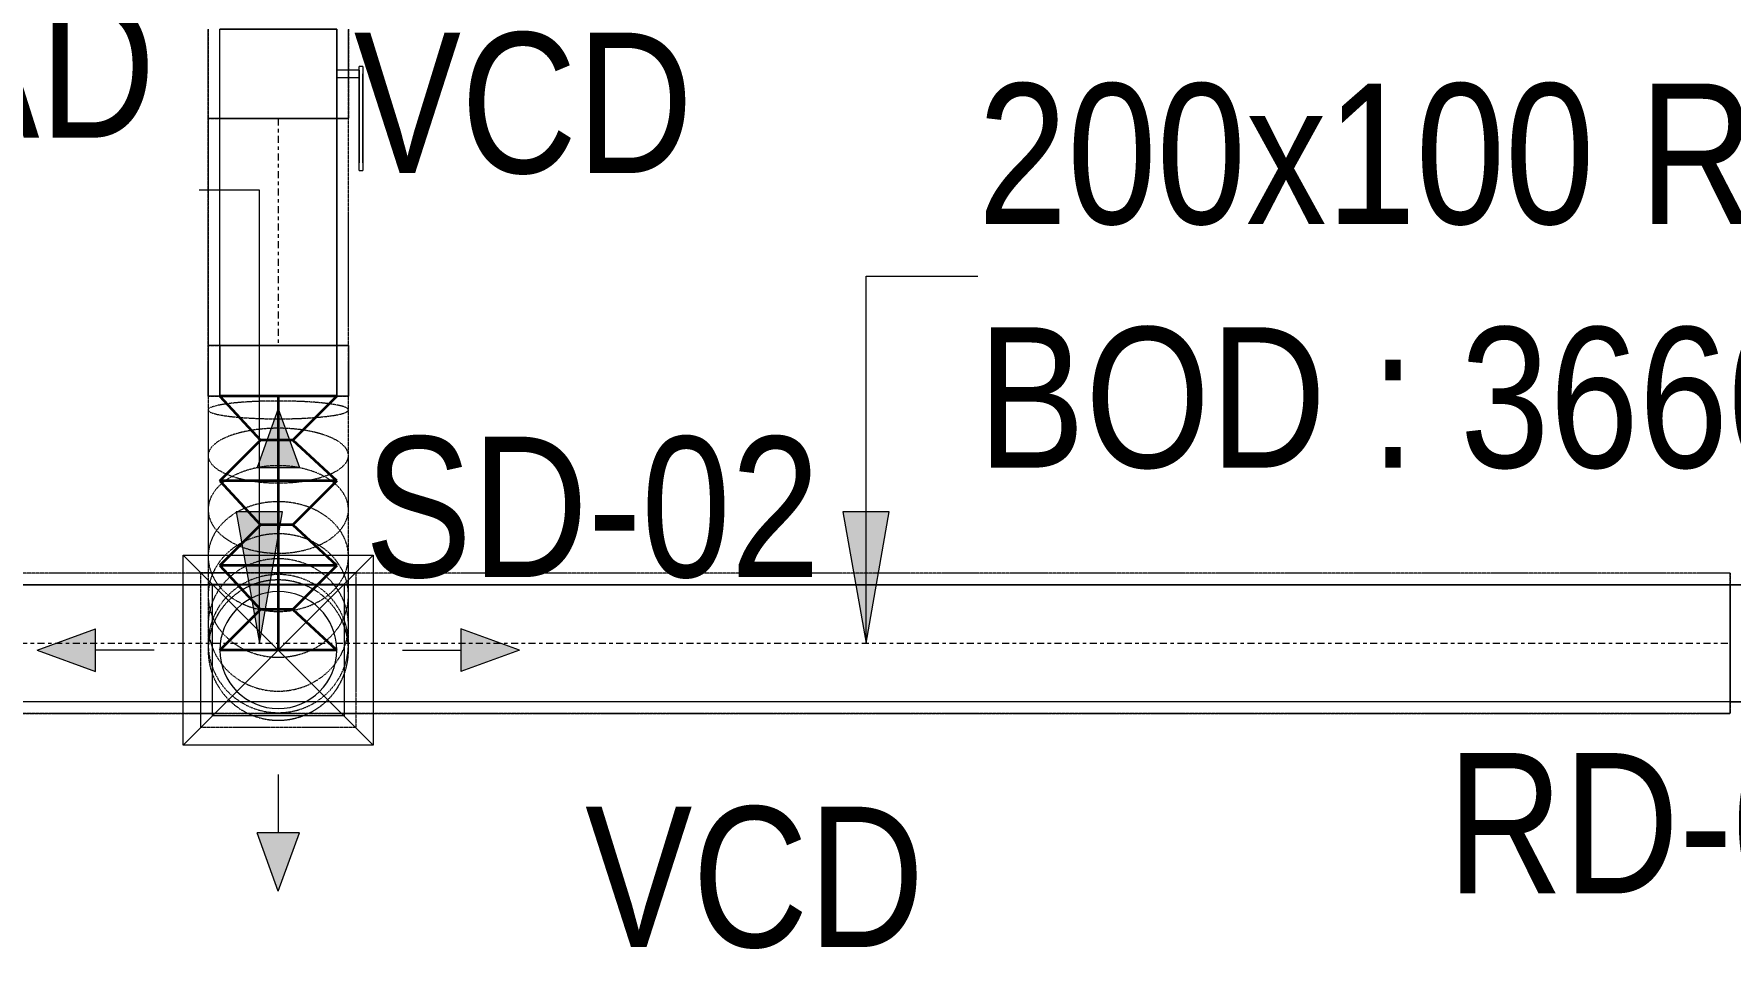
# Model space of a CAD drawing. Header units: inches. Extents: x -83664 to 20107, y -47222 to 19398.
# Drawn here: x -22714 to -19812, y -32748 to -31183 of the extents above; entities that cross this region are included whole.
import ezdxf

# ---------------------------------------------------------------- set-up
doc = ezdxf.new("R2010")
doc.units = ezdxf.units.IN
doc.header["$MEASUREMENT"] = 0
doc.linetypes.add('Center', pattern=[29.999999, 12, -6, 6, -6])
doc.linetypes.add('Hidden 0_50', pattern=[1.0584, 0.5292, -0.5292])
for name, color, linetype, lineweight in [('A-DETL-GENF', 7, 'Continuous', 9), ('G-ANNO-TEXT', 7, 'Continuous', 9), ('M-HVAC-CDFF', 7, 'Continuous', 9), ('M-HVAC-DUCT-CNTR', 7, 'Center', 9), ('M-HVAC-DUCT-IDEN', 7, 'Continuous', 18)]:
    doc.layers.add(name, color=color, linetype=linetype, lineweight=lineweight)
doc.layers.add('M-HVAC-DUCT', color=7, linetype='Continuous', lineweight=9, true_color=0xffe97f)
doc.layers.add('M-HVAC-DUCT-PATT', color=7, linetype='Continuous', lineweight=35, true_color=0x007f00)
doc.styles.add('Arial Narrow_21', font='ARIALN.TTF', dxfattribs={"height": 240})

# ---------------------------------------------------------------- blocks, each defined once
blk = doc.blocks.new('M_Rectangular to Round Transition - Angle - 45 Degree-7636242-FIRST FLOOR AC CONDITIONING LAYOUT - PART A')
at = {"layer": 'M-HVAC-DUCT', "color": 6, "true_color": 0xff00ff}
for p, q in [((0, 100), (120.7, 100)), ((120.7, 100), (0, 100)), ((0, 100), (0, -100)), ((0, -100), (0, 100)), ((120.7, 0), (120.7, 100)), ((120.7, 0), (120.7, 100)), ((120.7, -100), (120.7, 0)), ((120.7, -100), (120.7, 0)), ((0, -100), (120.7, -100)), ((120.7, -100), (0, -100))]:
    blk.add_line(p, q, dxfattribs=at)
blk = doc.blocks.new('GCE-AT-Supply Air Rectangular Diffuser - 225x225-V55-FIRST FLOOR AC CONDITIONING LAYOUT - PART A')
at = {"layer": 'A-DETL-GENF', "true_color": 0xff7f00}
for points in [[(36.4, 312.5), (0, 412.5), (-36.4, 312.5)], [(-312.5, 36.4), (-412.5, 0), (-312.5, -36.4)], [(412.5, 0), (312.5, 36.4), (312.5, -36.4), (338.5, -26.9)], [(36.4, -312.5), (-36.4, -312.5), (0, -412.5)]]:
    blk.add_hatch(color=30, dxfattribs=at).paths.add_polyline_path(points)
at = {"layer": 'A-DETL-GENF', "color": 30, "true_color": 0xff7f00}
for p, q in [((0, 412.5), (-36.4, 312.5)), ((0, 412.5), (36.4, 312.5)), ((-36.4, 312.5), (36.4, 312.5)), ((0, 212.5), (0, 312.5)), ((-162.5, -162.5), (162.5, 162.5)), ((-162.5, 162.5), (162.5, -162.5)), ((-162.5, -162.5), (-162.5, 162.5)), ((-162.5, 162.5), (162.5, 162.5)), ((162.5, 162.5), (162.5, -162.5)), ((-412.5, 0), (-312.5, 36.4)), ((-312.5, -36.4), (-312.5, 36.4)), ((312.5, 36.4), (312.5, -36.4)), ((412.5, 0), (312.5, 36.4)), ((212.5, 0), (312.5, 0)), ((-412.5, 0), (-312.5, -36.4)), ((-212.5, 0), (-312.5, 0)), ((412.5, 0), (312.5, -36.4)), ((162.5, -162.5), (-162.5, -162.5)), ((0, -212.5), (0, -312.5)), ((36.4, -312.5), (-36.4, -312.5)), ((0, -412.5), (-36.4, -312.5)), ((0, -412.5), (36.4, -312.5))]:
    blk.add_line(p, q, dxfattribs=at)
blk = doc.blocks.new('M_Rec to Rnd Transition - Angle - 60 Degree-8295887-FIRST FLOOR AC CONDITIONING LAYOUT - PART A')
at = {"layer": 'M-HVAC-DUCT', "color": 30, "true_color": 0xff7f00}
for p, q in [((0, 100), (86.6, 100)), ((86.6, 100), (0, 100)), ((0, 100), (0, -100)), ((0, -100), (0, 100)), ((86.6, 0), (86.6, 100)), ((86.6, 0), (86.6, 100)), ((86.6, -100), (86.6, 0)), ((86.6, -100), (86.6, 0)), ((0, -100), (86.6, -100)), ((86.6, -100), (0, -100))]:
    blk.add_line(p, q, dxfattribs=at)
blk = doc.blocks.new('M_Rectangular to Round Transition - Angle - 45 Degree-7598641-FIRST FLOOR AC CONDITIONING LAYOUT - PART A')
at = {"layer": 'M-HVAC-DUCT', "color": 30, "true_color": 0xff7f00}
for p, q in [((98623.4, 55249.6), (98623.4, 55474.6)), ((98623.4, 55474.6), (98848.4, 55474.6)), ((98848.4, 55474.6), (98848.4, 55249.6)), ((98848.4, 55249.6), (98623.4, 55249.6))]:
    blk.add_line(p, q, dxfattribs=at)
for start, end in [(90, 180), (0, 90), (180, 270), (270, 0)]:
    blk.add_arc((98735.9, 55362.1), 100, start, end, dxfattribs=at)
blk = doc.blocks.new('TEMW-ME-DMP-Volume Control Damper - Standard-7544199-FIRST FLOOR AC CONDITIONING LAYOUT - PART A')
at = {"layer": 'M-HVAC-DUCT', "color": 30, "true_color": 0xff7f00}
for p, q in [((-165.1, 138.1), (-165.1, 144.4)), ((-152.4, 144.4), (-165.1, 144.4)), ((-165.1, 138.1), (-152.4, 138.1)), ((0, 144.4), (-152.4, 144.4)), ((-152.4, 144.4), (0, 144.4)), ((0, 138.1), (-152.4, 138.1)), ((-152.4, 138.1), (0, 138.1)), ((-6.3, 100), (-6.3, 138.1)), ((6.4, 138.1), (-6.3, 138.1)), ((6.4, 138.1), (-6.3, 138.1)), ((12.7, 144.4), (0, 144.4)), ((0, 138.1), (12.7, 138.1)), ((6.4, 138.1), (6.4, 100)), ((12.7, 144.4), (12.7, 138.1)), ((-76.2, 100), (-76.2, -100)), ((-76.2, -100), (-76.2, 100)), ((76.2, 100), (-76.2, 100)), ((-76.2, 100), (76.2, 100)), ((-76.2, 100), (76.2, 100)), ((-6.3, 100), (6.4, 100)), ((-6.3, 100), (6.4, 100)), ((76.2, 100), (76.2, -100)), ((76.2, -100), (76.2, 100)), ((-76.2, -100), (76.2, -100)), ((-76.2, -100), (76.2, -100)), ((-76.2, -100), (76.2, -100))]:
    blk.add_line(p, q, dxfattribs=at)
blk = doc.blocks.new('TEMW-SMBZ-HO-BM-HVAC-00002_rvt-1-FIRST FLOOR AC CONDITIONING LAYOUT - PART A')
at = {"layer": 'M-HVAC-DUCT', "color": 30, "linetype": 'Hidden 0_50', "true_color": 0xff7f00}
for p, q in [((129040.4, 67197), (129040.4, 67044.6)), ((129040.4, 67044.6), (129040.4, 67197)), ((129280.4, 67044.6), (129280.4, 67197)), ((129280.4, 67197), (129280.4, 67044.6)), ((129040.4, 67044.6), (129280.4, 67044.6)), ((129280.4, 67044.6), (129040.4, 67044.6)), ((129040.4, 67044.6), (129040.4, 66656)), ((129040.4, 66656), (129040.4, 67044.6)), ((129040.4, 67044.6), (129280.4, 67044.6)), ((129280.4, 67044.6), (129040.4, 67044.6)), ((129280.4, 66656), (129280.4, 67044.6)), ((129280.4, 66656), (129280.4, 67044.6)), ((129040.4, 66656), (129280.4, 66656)), ((129280.4, 66656), (129040.4, 66656)), ((129040.4, 66656), (129040.4, 66569.4)), ((129040.4, 66569.4), (129040.4, 66656)), ((129040.4, 66656), (129280.4, 66656)), ((129280.4, 66656), (129040.4, 66656)), ((129280.4, 66656), (129280.4, 66569.4)), ((129280.4, 66569.4), (129280.4, 66656)), ((129040.4, 66569.4), (129040.4, 66546)), ((129280.4, 66569.4), (129040.4, 66569.4)), ((129280.4, 66569.4), (129040.4, 66569.4)), ((129040.4, 66569.4), (129160.4, 66569.4)), ((129040.4, 66569.4), (129160.4, 66569.4)), ((129040.4, 66546), (129040.4, 66467.9)), ((129160.4, 66569.4), (129280.4, 66569.4)), ((129160.4, 66569.4), (129280.4, 66569.4)), ((129280.4, 66546), (129280.4, 66569.4)), ((129280.4, 66467.9), (129280.4, 66546)), ((129040.4, 66467.9), (129040.4, 66375.7)), ((129280.4, 66375.7), (129280.4, 66467.9)), ((129040.4, 66375.7), (129040.4, 66295.2)), ((129280.4, 66295.2), (129280.4, 66375.7)), ((129040.4, 66295.2), (129040.4, 66228.7)), ((129280.4, 66228.7), (129280.4, 66295.2)), ((129027.9, 66002.8), (129027.9, 66267.8)), ((129027.9, 66267.8), (129292.9, 66267.8)), ((129292.9, 66267.8), (129292.9, 66002.8)), ((129040.4, 66228.7), (129040.4, 66178.3)), ((129280.4, 66178.3), (129280.4, 66228.7)), ((129040.4, 66178.3), (129040.4, 66146.4)), ((129280.4, 66146.4), (129280.4, 66178.3)), ((129040.4, 66146.4), (129040.4, 66135.3)), ((129280.4, 66135.3), (129280.4, 66146.4)), ((129292.9, 66002.8), (129027.9, 66002.8))]:
    blk.add_line(p, q, dxfattribs=at)
at = {"layer": 'M-HVAC-DUCT', "color": 30, "true_color": 0xff7f00}
for p, q in [((129260.4, 67044.6), (129060.4, 67044.6)), ((129060.4, 67044.6), (129260.4, 67044.6)), ((129060.4, 66656), (129060.4, 67044.6)), ((129060.4, 66656), (129060.4, 67044.6)), ((129260.4, 67044.6), (129260.4, 66656)), ((129260.4, 66656), (129260.4, 67044.6)), ((129260.4, 66656), (129060.4, 66656)), ((129060.4, 66656), (129260.4, 66656))]:
    blk.add_line(p, q, dxfattribs=at)
at = {"layer": 'M-HVAC-DUCT', "color": 6, "linetype": 'Hidden 0_50', "true_color": 0xff00ff}
for p, q in [((131644.2, 66266.9), (127458.6, 66266.9)), ((131644.2, 66266.9), (127458.6, 66266.9)), ((131644.2, 66026.9), (131644.2, 66266.9)), ((131644.2, 66266.9), (131644.2, 66026.9)), ((131644.2, 66026.9), (131644.2, 66266.9)), ((131644.2, 66266.9), (131644.2, 66026.9)), ((127458.6, 66026.9), (131644.2, 66026.9)), ((131644.2, 66026.9), (127458.6, 66026.9))]:
    blk.add_line(p, q, dxfattribs=at)
at = {"layer": 'M-HVAC-DUCT', "color": 6, "true_color": 0xff00ff}
for p, q in [((127458.6, 66246.9), (131644.2, 66246.9)), ((131644.2, 66246.9), (127458.6, 66246.9)), ((131644.2, 66246.9), (131644.2, 66046.9)), ((131644.2, 66046.9), (131644.2, 66246.9)), ((131644.2, 66046.9), (127458.6, 66046.9)), ((131644.2, 66046.9), (127458.6, 66046.9))]:
    blk.add_line(p, q, dxfattribs=at)
at = {"layer": 'M-HVAC-DUCT', "color": 30, "linetype": 'Hidden 0_50', "true_color": 0xff7f00}
for start, end in [(0, 180), (90, 180), (0, 90), (180, 0), (180, 270), (270, 0)]:
    blk.add_arc((129160.4, 66135.3), 120, start, end, dxfattribs=at)
for points in [[(129280.4, 66546), (129280.4, 66547.4), (129277.6, 66550), (129265.5, 66553.7), (129246.2, 66556.9), (129221, 66559.4), (129191.8, 66560.9), (129160.4, 66561.4), (129128.9, 66560.9), (129099.7, 66559.4), (129074.5, 66556.9), (129055.2, 66553.7), (129043.1, 66550), (129040.4, 66547.4), (129040.4, 66546)], [(129040.4, 66546), (129040.4, 66544.7), (129043.1, 66542), (129055.2, 66538.3), (129074.5, 66535.1), (129099.7, 66532.7), (129128.9, 66531.1), (129160.4, 66530.6), (129191.8, 66531.1), (129221, 66532.7), (129246.2, 66535.1), (129265.5, 66538.3), (129277.6, 66542), (129280.4, 66544.7), (129280.4, 66546)], [(129280.4, 66467.9), (129280.4, 66472), (129277.6, 66480.1), (129265.5, 66491.5), (129246.2, 66501.3), (129221, 66508.8), (129191.8, 66513.6), (129160.4, 66515.2), (129128.9, 66513.6), (129099.7, 66508.8), (129074.5, 66501.3), (129055.2, 66491.5), (129043.1, 66480.1), (129040.4, 66472), (129040.4, 66467.9)], [(129040.4, 66467.9), (129040.4, 66463.8), (129043.1, 66455.7), (129055.2, 66444.2), (129074.5, 66434.4), (129099.7, 66426.9), (129128.9, 66422.2), (129160.4, 66420.6), (129191.8, 66422.2), (129221, 66426.9), (129246.2, 66434.4), (129265.5, 66444.2), (129277.6, 66455.7), (129280.4, 66463.8), (129280.4, 66467.9)], [(129280.4, 66375.7), (129280.4, 66382.3), (129277.6, 66395.3), (129265.5, 66413.6), (129246.2, 66429.3), (129221, 66441.3), (129191.8, 66448.9), (129160.4, 66451.5), (129128.9, 66448.9), (129099.7, 66441.3), (129074.5, 66429.3), (129055.2, 66413.6), (129043.1, 66395.3), (129040.4, 66382.3), (129040.4, 66375.7)], [(129280.4, 66295.2), (129280.4, 66303.5), (129277.6, 66319.8), (129265.5, 66342.7), (129246.2, 66362.4), (129221, 66377.5), (129191.8, 66386.9), (129160.4, 66390.2), (129128.9, 66386.9), (129099.7, 66377.5), (129074.5, 66362.4), (129055.2, 66342.7), (129043.1, 66319.8), (129040.4, 66303.5), (129040.4, 66295.2)], [(129040.4, 66375.7), (129040.4, 66369.2), (129043.1, 66356.1), (129055.2, 66337.9), (129074.5, 66322.2), (129099.7, 66310.1), (129128.9, 66302.6), (129160.4, 66300), (129191.8, 66302.6), (129221, 66310.1), (129246.2, 66322.2), (129265.5, 66337.9), (129277.6, 66356.1), (129280.4, 66369.2), (129280.4, 66375.7)], [(129280.4, 66228.7), (129280.4, 66237.9), (129277.6, 66256.3), (129265.5, 66282.1), (129246.2, 66304.2), (129221, 66321.1), (129191.8, 66331.8), (129160.4, 66335.4), (129128.9, 66331.8), (129099.7, 66321.1), (129074.5, 66304.2), (129055.2, 66282.1), (129043.1, 66256.3), (129040.4, 66237.9), (129040.4, 66228.7)], [(129040.4, 66295.2), (129040.4, 66287), (129043.1, 66270.7), (129055.2, 66247.8), (129074.5, 66228.1), (129099.7, 66213), (129128.9, 66203.5), (129160.4, 66200.3), (129191.8, 66203.5), (129221, 66213), (129246.2, 66228.1), (129265.5, 66247.8), (129277.6, 66270.7), (129280.4, 66287), (129280.4, 66295.2)], [(129280.4, 66178.3), (129280.4, 66188.2), (129277.6, 66207.9), (129265.5, 66235.6), (129246.2, 66259.3), (129221, 66277.5), (129191.8, 66288.9), (129160.4, 66292.8), (129128.9, 66288.9), (129099.7, 66277.5), (129074.5, 66259.3), (129055.2, 66235.6), (129043.1, 66207.9), (129040.4, 66188.2), (129040.4, 66178.3)], [(129280.4, 66146.4), (129280.4, 66156.7), (129277.6, 66177.3), (129265.5, 66206.2), (129246.2, 66230.9), (129221, 66249.9), (129191.8, 66261.9), (129160.4, 66265.9), (129128.9, 66261.9), (129099.7, 66249.9), (129074.5, 66230.9), (129055.2, 66206.2), (129043.1, 66177.3), (129040.4, 66156.7), (129040.4, 66146.4)], [(129280.4, 66135.3), (129280.4, 66145.7), (129277.6, 66166.7), (129265.5, 66196), (129246.2, 66221.1), (129221, 66240.4), (129191.8, 66252.5), (129160.4, 66256.7), (129128.9, 66252.5), (129099.7, 66240.4), (129074.5, 66221.1), (129055.2, 66196), (129043.1, 66166.7), (129040.4, 66145.7), (129040.4, 66135.3)], [(129040.4, 66228.7), (129040.4, 66219.5), (129043.1, 66201), (129055.2, 66175.3), (129074.5, 66153.2), (129099.7, 66136.2), (129128.9, 66125.6), (129160.4, 66121.9), (129191.8, 66125.6), (129221, 66136.2), (129246.2, 66153.2), (129265.5, 66175.3), (129277.6, 66201), (129280.4, 66219.5), (129280.4, 66228.7)], [(129040.4, 66178.3), (129040.4, 66168.4), (129043.1, 66148.7), (129055.2, 66121), (129074.5, 66097.3), (129099.7, 66079.1), (129128.9, 66067.7), (129160.4, 66063.8), (129191.8, 66067.7), (129221, 66079.1), (129246.2, 66097.3), (129265.5, 66121), (129277.6, 66148.7), (129280.4, 66168.4), (129280.4, 66178.3)], [(129040.4, 66146.4), (129040.4, 66136.1), (129043.1, 66115.5), (129055.2, 66086.6), (129074.5, 66061.9), (129099.7, 66042.9), (129128.9, 66030.9), (129160.4, 66026.9), (129191.8, 66030.9), (129221, 66042.9), (129246.2, 66061.9), (129265.5, 66086.6), (129277.6, 66115.5), (129280.4, 66136.1), (129280.4, 66146.4)], [(129040.4, 66135.3), (129040.4, 66124.8), (129043.1, 66103.9), (129055.2, 66074.6), (129074.5, 66049.4), (129099.7, 66030.2), (129128.9, 66018), (129160.4, 66013.9), (129191.8, 66018), (129221, 66030.2), (129246.2, 66049.4), (129265.5, 66074.6), (129277.6, 66103.9), (129280.4, 66124.8), (129280.4, 66135.3)]]:
    blk.add_open_spline(points, degree=3, dxfattribs=at)
at = {"layer": 'M-HVAC-DUCT-CNTR', "color": 30, "true_color": 0xff7f00}
blk.add_line((129160.4, 67044.6), (129160.4, 66656), dxfattribs=at)
at = {"layer": 'M-HVAC-DUCT-CNTR', "color": 6, "true_color": 0xff00ff}
blk.add_line((127458.6, 66146.9), (131644.2, 66146.9), dxfattribs=at)
at = {"layer": 'M-HVAC-DUCT-CNTR', "color": 30, "linetype": 'Continuous', "lineweight": 35, "true_color": 0xff7f00}
blk.add_open_spline([(129160.4, 66569.4), (129160.4, 66323.4), (129160.4, 66135.3), (129160.4, 66135.3)], degree=3, dxfattribs=at)
at = {"layer": 'M-HVAC-DUCT-PATT', "color": 30, "true_color": 0xff7f00}
for p, q in [((129060.4, 66569.4), (129130.1, 66494.4)), ((129260.4, 66569.4), (129060.4, 66569.4)), ((129260.4, 66569.4), (129060.4, 66569.4)), ((129260.4, 66569.4), (129185.4, 66494.4)), ((129060.4, 66424.7), (129130.1, 66494.4)), ((129185.4, 66494.4), (129130.1, 66494.4)), ((129260.4, 66424.7), (129185.4, 66494.4)), ((129060.4, 66424.7), (129130.1, 66349.7)), ((129260.4, 66424.7), (129060.4, 66424.7)), ((129260.4, 66424.7), (129060.4, 66424.7)), ((129260.4, 66424.7), (129185.4, 66349.7)), ((129060.4, 66280), (129130.1, 66349.7)), ((129185.4, 66349.7), (129130.1, 66349.7)), ((129260.4, 66280), (129185.4, 66349.7)), ((129060.4, 66280), (129130.1, 66205)), ((129260.4, 66280), (129060.4, 66280)), ((129260.4, 66280), (129060.4, 66280)), ((129260.4, 66280), (129185.4, 66205)), ((129060.4, 66135.3), (129130.1, 66205)), ((129185.4, 66205), (129130.1, 66205)), ((129260.4, 66135.3), (129185.4, 66205)), ((129260.4, 66135.3), (129060.4, 66135.3))]:
    blk.add_line(p, q, dxfattribs=at)
at = {"layer": 'M-HVAC-CDFF', "color": 6, "linetype": 'Hidden 0_50', "lineweight": 9, "true_color": 0xff00ff}
blk.add_blockref('GCE-AT-Supply Air Rectangular Diffuser - 225x225-V55-FIRST FLOOR AC CONDITIONING LAYOUT - PART A', (129160.4, 66135.3), dxfattribs=at)
at = {"layer": 'M-HVAC-DUCT', "color": 6, "linetype": 'Hidden 0_50', "lineweight": 9, "true_color": 0xff00ff, "extrusion": (0, 0, -1), "rotation": 90}
blk.add_blockref('TEMW-ME-DMP-Volume Control Damper - Standard-7544199-FIRST FLOOR AC CONDITIONING LAYOUT - PART A', (-129160.4, 67120.8), dxfattribs=at)
at = {"layer": 'M-HVAC-DUCT', "color": 6, "linetype": 'Hidden 0_50', "lineweight": 9, "true_color": 0xff00ff}
for name, p, rotation in [('M_Rec to Rnd Transition - Angle - 60 Degree-8295887-FIRST FLOOR AC CONDITIONING LAYOUT - PART A', (129160.4, 66656), 270), ('M_Rectangular to Round Transition - Angle - 45 Degree-7598641-FIRST FLOOR AC CONDITIONING LAYOUT - PART A', (227896.3, 121497.4), 180)]:
    blk.add_blockref(name, p, dxfattribs=dict(at, rotation=rotation))
blk.add_blockref('M_Rectangular to Round Transition - Angle - 45 Degree-7636242-FIRST FLOOR AC CONDITIONING LAYOUT - PART A', (131644.2, 66146.9), dxfattribs=at)
blk = doc.blocks.new('TEMW-SMBZ-HO-BM-HVAC-00002_rvt-2-FIRST FLOOR AC CONDITIONING LAYOUT - PART A')
at = {"layer": 'M-HVAC-DUCT', "color": 30, "linetype": 'Hidden 0_50', "true_color": 0xff7f00}
for p, q in [((129040.4, 67197), (129040.4, 67044.6)), ((129040.4, 67044.6), (129040.4, 67197)), ((129280.4, 67044.6), (129280.4, 67197)), ((129280.4, 67197), (129280.4, 67044.6)), ((129040.4, 67044.6), (129280.4, 67044.6)), ((129280.4, 67044.6), (129040.4, 67044.6)), ((129040.4, 67044.6), (129040.4, 66656)), ((129040.4, 66656), (129040.4, 67044.6)), ((129040.4, 67044.6), (129280.4, 67044.6)), ((129280.4, 67044.6), (129040.4, 67044.6)), ((129280.4, 66656), (129280.4, 67044.6)), ((129280.4, 66656), (129280.4, 67044.6)), ((129040.4, 66656), (129280.4, 66656)), ((129280.4, 66656), (129040.4, 66656)), ((129040.4, 66656), (129040.4, 66569.4)), ((129040.4, 66569.4), (129040.4, 66656)), ((129040.4, 66656), (129280.4, 66656)), ((129280.4, 66656), (129040.4, 66656)), ((129280.4, 66656), (129280.4, 66569.4)), ((129280.4, 66569.4), (129280.4, 66656)), ((129040.4, 66569.4), (129040.4, 66546)), ((129280.4, 66569.4), (129040.4, 66569.4)), ((129280.4, 66569.4), (129040.4, 66569.4)), ((129040.4, 66569.4), (129160.4, 66569.4)), ((129040.4, 66569.4), (129160.4, 66569.4)), ((129040.4, 66546), (129040.4, 66467.9)), ((129160.4, 66569.4), (129280.4, 66569.4)), ((129160.4, 66569.4), (129280.4, 66569.4)), ((129280.4, 66546), (129280.4, 66569.4)), ((129280.4, 66467.9), (129280.4, 66546)), ((129040.4, 66467.9), (129040.4, 66375.7)), ((129280.4, 66375.7), (129280.4, 66467.9)), ((129040.4, 66375.7), (129040.4, 66295.2)), ((129280.4, 66295.2), (129280.4, 66375.7)), ((129040.4, 66295.2), (129040.4, 66228.7)), ((129280.4, 66228.7), (129280.4, 66295.2)), ((129027.9, 66002.8), (129027.9, 66267.8)), ((129027.9, 66267.8), (129292.9, 66267.8)), ((129292.9, 66267.8), (129292.9, 66002.8)), ((129040.4, 66228.7), (129040.4, 66178.3)), ((129280.4, 66178.3), (129280.4, 66228.7)), ((129040.4, 66178.3), (129040.4, 66146.4)), ((129280.4, 66146.4), (129280.4, 66178.3)), ((129040.4, 66146.4), (129040.4, 66135.3)), ((129280.4, 66135.3), (129280.4, 66146.4)), ((129292.9, 66002.8), (129027.9, 66002.8))]:
    blk.add_line(p, q, dxfattribs=at)
at = {"layer": 'M-HVAC-DUCT', "color": 30, "true_color": 0xff7f00}
for p, q in [((129260.4, 67044.6), (129060.4, 67044.6)), ((129060.4, 67044.6), (129260.4, 67044.6)), ((129060.4, 66656), (129060.4, 67044.6)), ((129060.4, 66656), (129060.4, 67044.6)), ((129260.4, 67044.6), (129260.4, 66656)), ((129260.4, 66656), (129260.4, 67044.6)), ((129260.4, 66656), (129060.4, 66656)), ((129060.4, 66656), (129260.4, 66656))]:
    blk.add_line(p, q, dxfattribs=at)
at = {"layer": 'M-HVAC-DUCT', "color": 6, "linetype": 'Hidden 0_50', "true_color": 0xff00ff}
for p, q in [((131644.2, 66266.9), (127458.6, 66266.9)), ((131644.2, 66266.9), (127458.6, 66266.9)), ((131644.2, 66026.9), (131644.2, 66266.9)), ((131644.2, 66266.9), (131644.2, 66026.9)), ((131644.2, 66026.9), (131644.2, 66266.9)), ((131644.2, 66266.9), (131644.2, 66026.9)), ((127458.6, 66026.9), (131644.2, 66026.9)), ((131644.2, 66026.9), (127458.6, 66026.9))]:
    blk.add_line(p, q, dxfattribs=at)
at = {"layer": 'M-HVAC-DUCT', "color": 6, "true_color": 0xff00ff}
for p, q in [((127458.6, 66246.9), (131644.2, 66246.9)), ((131644.2, 66246.9), (127458.6, 66246.9)), ((131644.2, 66246.9), (131644.2, 66046.9)), ((131644.2, 66046.9), (131644.2, 66246.9)), ((131644.2, 66046.9), (127458.6, 66046.9)), ((131644.2, 66046.9), (127458.6, 66046.9))]:
    blk.add_line(p, q, dxfattribs=at)
at = {"layer": 'M-HVAC-DUCT', "color": 30, "linetype": 'Hidden 0_50', "true_color": 0xff7f00}
for start, end in [(0, 180), (90, 180), (0, 90), (180, 0), (180, 270), (270, 0)]:
    blk.add_arc((129160.4, 66135.3), 120, start, end, dxfattribs=at)
for points in [[(129280.4, 66546), (129280.4, 66547.4), (129277.6, 66550), (129265.5, 66553.7), (129246.2, 66556.9), (129221, 66559.4), (129191.8, 66560.9), (129160.4, 66561.4), (129128.9, 66560.9), (129099.7, 66559.4), (129074.5, 66556.9), (129055.2, 66553.7), (129043.1, 66550), (129040.4, 66547.4), (129040.4, 66546)], [(129040.4, 66546), (129040.4, 66544.7), (129043.1, 66542), (129055.2, 66538.3), (129074.5, 66535.1), (129099.7, 66532.7), (129128.9, 66531.1), (129160.4, 66530.6), (129191.8, 66531.1), (129221, 66532.7), (129246.2, 66535.1), (129265.5, 66538.3), (129277.6, 66542), (129280.4, 66544.7), (129280.4, 66546)], [(129280.4, 66467.9), (129280.4, 66472), (129277.6, 66480.1), (129265.5, 66491.5), (129246.2, 66501.3), (129221, 66508.8), (129191.8, 66513.6), (129160.4, 66515.2), (129128.9, 66513.6), (129099.7, 66508.8), (129074.5, 66501.3), (129055.2, 66491.5), (129043.1, 66480.1), (129040.4, 66472), (129040.4, 66467.9)], [(129040.4, 66467.9), (129040.4, 66463.8), (129043.1, 66455.7), (129055.2, 66444.2), (129074.5, 66434.4), (129099.7, 66426.9), (129128.9, 66422.2), (129160.4, 66420.6), (129191.8, 66422.2), (129221, 66426.9), (129246.2, 66434.4), (129265.5, 66444.2), (129277.6, 66455.7), (129280.4, 66463.8), (129280.4, 66467.9)], [(129280.4, 66375.7), (129280.4, 66382.3), (129277.6, 66395.3), (129265.5, 66413.6), (129246.2, 66429.3), (129221, 66441.3), (129191.8, 66448.9), (129160.4, 66451.5), (129128.9, 66448.9), (129099.7, 66441.3), (129074.5, 66429.3), (129055.2, 66413.6), (129043.1, 66395.3), (129040.4, 66382.3), (129040.4, 66375.7)], [(129280.4, 66295.2), (129280.4, 66303.5), (129277.6, 66319.8), (129265.5, 66342.7), (129246.2, 66362.4), (129221, 66377.5), (129191.8, 66386.9), (129160.4, 66390.2), (129128.9, 66386.9), (129099.7, 66377.5), (129074.5, 66362.4), (129055.2, 66342.7), (129043.1, 66319.8), (129040.4, 66303.5), (129040.4, 66295.2)], [(129040.4, 66375.7), (129040.4, 66369.2), (129043.1, 66356.1), (129055.2, 66337.9), (129074.5, 66322.2), (129099.7, 66310.1), (129128.9, 66302.6), (129160.4, 66300), (129191.8, 66302.6), (129221, 66310.1), (129246.2, 66322.2), (129265.5, 66337.9), (129277.6, 66356.1), (129280.4, 66369.2), (129280.4, 66375.7)], [(129280.4, 66228.7), (129280.4, 66237.9), (129277.6, 66256.3), (129265.5, 66282.1), (129246.2, 66304.2), (129221, 66321.1), (129191.8, 66331.8), (129160.4, 66335.4), (129128.9, 66331.8), (129099.7, 66321.1), (129074.5, 66304.2), (129055.2, 66282.1), (129043.1, 66256.3), (129040.4, 66237.9), (129040.4, 66228.7)], [(129040.4, 66295.2), (129040.4, 66287), (129043.1, 66270.7), (129055.2, 66247.8), (129074.5, 66228.1), (129099.7, 66213), (129128.9, 66203.5), (129160.4, 66200.3), (129191.8, 66203.5), (129221, 66213), (129246.2, 66228.1), (129265.5, 66247.8), (129277.6, 66270.7), (129280.4, 66287), (129280.4, 66295.2)], [(129280.4, 66178.3), (129280.4, 66188.2), (129277.6, 66207.9), (129265.5, 66235.6), (129246.2, 66259.3), (129221, 66277.5), (129191.8, 66288.9), (129160.4, 66292.8), (129128.9, 66288.9), (129099.7, 66277.5), (129074.5, 66259.3), (129055.2, 66235.6), (129043.1, 66207.9), (129040.4, 66188.2), (129040.4, 66178.3)], [(129280.4, 66146.4), (129280.4, 66156.7), (129277.6, 66177.3), (129265.5, 66206.2), (129246.2, 66230.9), (129221, 66249.9), (129191.8, 66261.9), (129160.4, 66265.9), (129128.9, 66261.9), (129099.7, 66249.9), (129074.5, 66230.9), (129055.2, 66206.2), (129043.1, 66177.3), (129040.4, 66156.7), (129040.4, 66146.4)], [(129280.4, 66135.3), (129280.4, 66145.7), (129277.6, 66166.7), (129265.5, 66196), (129246.2, 66221.1), (129221, 66240.4), (129191.8, 66252.5), (129160.4, 66256.7), (129128.9, 66252.5), (129099.7, 66240.4), (129074.5, 66221.1), (129055.2, 66196), (129043.1, 66166.7), (129040.4, 66145.7), (129040.4, 66135.3)], [(129040.4, 66228.7), (129040.4, 66219.5), (129043.1, 66201), (129055.2, 66175.3), (129074.5, 66153.2), (129099.7, 66136.2), (129128.9, 66125.6), (129160.4, 66121.9), (129191.8, 66125.6), (129221, 66136.2), (129246.2, 66153.2), (129265.5, 66175.3), (129277.6, 66201), (129280.4, 66219.5), (129280.4, 66228.7)], [(129040.4, 66178.3), (129040.4, 66168.4), (129043.1, 66148.7), (129055.2, 66121), (129074.5, 66097.3), (129099.7, 66079.1), (129128.9, 66067.7), (129160.4, 66063.8), (129191.8, 66067.7), (129221, 66079.1), (129246.2, 66097.3), (129265.5, 66121), (129277.6, 66148.7), (129280.4, 66168.4), (129280.4, 66178.3)], [(129040.4, 66146.4), (129040.4, 66136.1), (129043.1, 66115.5), (129055.2, 66086.6), (129074.5, 66061.9), (129099.7, 66042.9), (129128.9, 66030.9), (129160.4, 66026.9), (129191.8, 66030.9), (129221, 66042.9), (129246.2, 66061.9), (129265.5, 66086.6), (129277.6, 66115.5), (129280.4, 66136.1), (129280.4, 66146.4)], [(129040.4, 66135.3), (129040.4, 66124.8), (129043.1, 66103.9), (129055.2, 66074.6), (129074.5, 66049.4), (129099.7, 66030.2), (129128.9, 66018), (129160.4, 66013.9), (129191.8, 66018), (129221, 66030.2), (129246.2, 66049.4), (129265.5, 66074.6), (129277.6, 66103.9), (129280.4, 66124.8), (129280.4, 66135.3)]]:
    blk.add_open_spline(points, degree=3, dxfattribs=at)
at = {"layer": 'M-HVAC-DUCT-CNTR', "color": 30, "true_color": 0xff7f00}
blk.add_line((129160.4, 67044.6), (129160.4, 66656), dxfattribs=at)
at = {"layer": 'M-HVAC-DUCT-CNTR', "color": 6, "true_color": 0xff00ff}
blk.add_line((127458.6, 66146.9), (131644.2, 66146.9), dxfattribs=at)
at = {"layer": 'M-HVAC-DUCT-CNTR', "color": 30, "linetype": 'Continuous', "lineweight": 35, "true_color": 0xff7f00}
blk.add_open_spline([(129160.4, 66569.4), (129160.4, 66323.4), (129160.4, 66135.3), (129160.4, 66135.3)], degree=3, dxfattribs=at)
at = {"layer": 'M-HVAC-DUCT-PATT', "color": 30, "true_color": 0xff7f00}
for p, q in [((129060.4, 66569.4), (129130.1, 66494.4)), ((129260.4, 66569.4), (129060.4, 66569.4)), ((129260.4, 66569.4), (129060.4, 66569.4)), ((129260.4, 66569.4), (129185.4, 66494.4)), ((129060.4, 66424.7), (129130.1, 66494.4)), ((129185.4, 66494.4), (129130.1, 66494.4)), ((129260.4, 66424.7), (129185.4, 66494.4)), ((129060.4, 66424.7), (129130.1, 66349.7)), ((129260.4, 66424.7), (129060.4, 66424.7)), ((129260.4, 66424.7), (129060.4, 66424.7)), ((129260.4, 66424.7), (129185.4, 66349.7)), ((129060.4, 66280), (129130.1, 66349.7)), ((129185.4, 66349.7), (129130.1, 66349.7)), ((129260.4, 66280), (129185.4, 66349.7)), ((129060.4, 66280), (129130.1, 66205)), ((129260.4, 66280), (129060.4, 66280)), ((129260.4, 66280), (129060.4, 66280)), ((129260.4, 66280), (129185.4, 66205)), ((129060.4, 66135.3), (129130.1, 66205)), ((129185.4, 66205), (129130.1, 66205)), ((129260.4, 66135.3), (129185.4, 66205)), ((129260.4, 66135.3), (129060.4, 66135.3))]:
    blk.add_line(p, q, dxfattribs=at)
at = {"layer": 'M-HVAC-CDFF', "color": 6, "linetype": 'Hidden 0_50', "lineweight": 9, "true_color": 0xff00ff}
blk.add_blockref('GCE-AT-Supply Air Rectangular Diffuser - 225x225-V55-FIRST FLOOR AC CONDITIONING LAYOUT - PART A', (129160.4, 66135.3), dxfattribs=at)
at = {"layer": 'M-HVAC-DUCT', "color": 6, "linetype": 'Hidden 0_50', "lineweight": 9, "true_color": 0xff00ff, "extrusion": (0, 0, -1), "rotation": 90}
blk.add_blockref('TEMW-ME-DMP-Volume Control Damper - Standard-7544199-FIRST FLOOR AC CONDITIONING LAYOUT - PART A', (-129160.4, 67120.8), dxfattribs=at)
at = {"layer": 'M-HVAC-DUCT', "color": 6, "linetype": 'Hidden 0_50', "lineweight": 9, "true_color": 0xff00ff}
for name, p, rotation in [('M_Rec to Rnd Transition - Angle - 60 Degree-8295887-FIRST FLOOR AC CONDITIONING LAYOUT - PART A', (129160.4, 66656), 270), ('M_Rectangular to Round Transition - Angle - 45 Degree-7598641-FIRST FLOOR AC CONDITIONING LAYOUT - PART A', (227896.3, 121497.4), 180)]:
    blk.add_blockref(name, p, dxfattribs=dict(at, rotation=rotation))
blk.add_blockref('M_Rectangular to Round Transition - Angle - 45 Degree-7636242-FIRST FLOOR AC CONDITIONING LAYOUT - PART A', (131644.2, 66146.9), dxfattribs=at)

msp = doc.modelspace()

# ---------------------------------------------------------------- hatches: boundary and pattern name
at = {"layer": 'M-HVAC-DUCT-IDEN', "lineweight": 9}
for points in [[(-22328.6, -32225.3), (-22288.9, -32000.3), (-22368.3, -32000.3)], [(-21290.8, -32225.3), (-21251.1, -32000.3), (-21330.4, -32000.3)]]:
    msp.add_hatch(color=256, dxfattribs=at).paths.add_polyline_path(points)

# ---------------------------------------------------------------- linework, layer by layer
for p, q in [((-22328.6, -31450.2), (-22431.5, -31450.2)), ((-22328.6, -32225.3), (-22328.6, -31450.2)), ((-21290.8, -31597.7), (-21099.3, -31597.7)), ((-21290.8, -32225.3), (-21290.8, -31597.7)), ((-22288.9, -32000.3), (-22368.3, -32000.3)), ((-22368.3, -32000.3), (-22328.6, -32225.3)), ((-22328.6, -32225.3), (-22288.9, -32000.3)), ((-21251.1, -32000.3), (-21330.4, -32000.3)), ((-21330.4, -32000.3), (-21290.8, -32225.3)), ((-21290.8, -32225.3), (-21251.1, -32000.3))]:
    msp.add_line(p, q, dxfattribs=at)

# ---------------------------------------------------------------- block references
at = {"lineweight": 5}
for name in ['TEMW-SMBZ-HO-BM-HVAC-00002_rvt-1-FIRST FLOOR AC CONDITIONING LAYOUT - PART A', 'TEMW-SMBZ-HO-BM-HVAC-00002_rvt-2-FIRST FLOOR AC CONDITIONING LAYOUT - PART A']:
    msp.add_blockref(name, (-151456.7, -98372.2), dxfattribs=at)

# ---------------------------------------------------------------- texts
at = {"layer": 'G-ANNO-TEXT', "char_height": 240, "attachment_point": 1, "style": 'Arial Narrow_21'}
for s, insert, width in [('VCD', (-22167.1, -31181), 733.544), ('SD-02', (-22148.4, -31871.9), 986.076), ('RD-02', (-20296.5, -32412.9), 1010.126), ('VCD', (-21771.3, -32504.7), 733.544)]:
    msp.add_mtext(s, dxfattribs=dict(at, insert=insert, width=width))
at = {"layer": 'M-HVAC-DUCT-IDEN', "lineweight": 9, "char_height": 240, "attachment_point": 1, "style": 'Arial Narrow_21'}
for s, insert, width in [('200x100 RAD', (-24218, -31120.6), 2152.531), ('200x100 RAD', (-21099.3, -31268.1), 2152.531), ('BOD : 3660', (-21099.3, -31684.8), 1803.797)]:
    msp.add_mtext(s, dxfattribs=dict(at, insert=insert, width=width))

doc.saveas('drawing.dxf')
